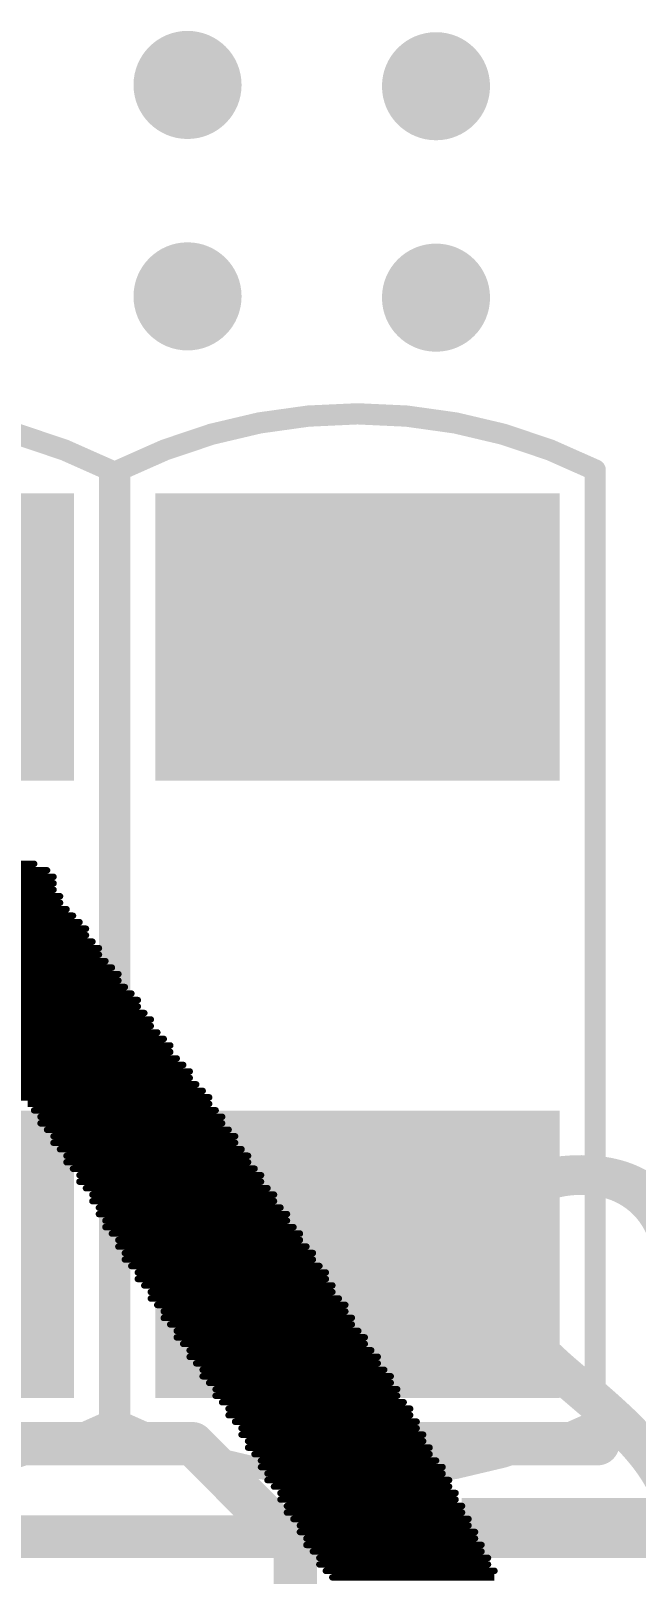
# Model space of a CAD drawing. Header units: millimetres. Extents: x -6 to 151, y -20 to 98.
# Drawn here: x 62.69 to 65.53, y 22.88 to 30.13 of the extents above; entities that cross this region are included whole.
import ezdxf

# ---------------------------------------------------------------- set-up
doc = ezdxf.new("R2010")
doc.units = ezdxf.units.MM
for name, color, linetype in [('BottomOverlay', 54, 'Continuous'), ('BottomSolder', 6, 'Continuous'), ('MultiLayer', 9, 'Continuous'), ('PadHoleLayer', 156, 'Continuous'), ('TopOverlay', 2, 'Continuous'), ('TopPaste', 8, 'Continuous'), ('TopSolder', 216, 'Continuous'), ('ViaHoleLayer', 16, 'Continuous')]:
    doc.layers.add(name, color=color, linetype=linetype)
doc.styles.add('Arial', font='arial.ttf', dxfattribs={"height": 0.2})

# ---------------------------------------------------------------- blocks, each defined once
blk = doc.blocks.new('CAP1206_50')
at = {"layer": 'TopPaste'}
for points in [[(-2.1, -0.925), (-2.1, 0.925), (-0.8, 0.925), (-0.8, -0.925)], [(0.8, -0.925), (0.8, 0.925), (2.1, 0.925), (2.1, -0.925)]]:
    blk.add_hatch(color=8, dxfattribs=at).paths.add_polyline_path(points)
at = {"layer": 'TopSolder'}
for points in [[(-2.1254, -0.9504), (-2.1254, 0.9504), (-0.7746, 0.9504), (-0.7746, -0.9504)], [(0.7746, -0.9504), (0.7746, 0.9504), (2.1254, 0.9504), (2.1254, -0.9504)]]:
    blk.add_hatch(color=216, dxfattribs=at).paths.add_polyline_path(points)
at = {"layer": 'TopOverlay', "const_width": 0.1}
for points in [[(-2.2352, -1.1176, -0.236068), (-2.2352, 1.1176)], [(2.2352, 1.1176, -0.236068), (2.2352, -1.1176)]]:
    blk.add_lwpolyline(points, format="xyb", dxfattribs=at)
for points in [[(-2.2352, 1.1176), (2.2352, 1.1176)], [(-2.2352, -1.1176), (2.2352, -1.1176)]]:
    blk.add_lwpolyline(points, dxfattribs=at)
at = {"layer": 'TopOverlay', "const_width": 0.05}
for points in [[(-2.2602, 1.1176, 1), (-2.2102, 1.1176, 1)], [(-2.2602, 1.1176, 1), (-2.2102, 1.1176, 1)], [(2.2102, 1.1176, 1), (2.2602, 1.1176, 1)], [(2.2102, 1.1176, 1), (2.2602, 1.1176, 1)], [(-2.2602, -1.1176, 1), (-2.2102, -1.1176, 1)], [(-2.2602, -1.1176, 1), (-2.2102, -1.1176, 1)], [(2.2102, -1.1176, 1), (2.2602, -1.1176, 1)], [(2.2102, -1.1176, 1), (2.2602, -1.1176, 1)]]:
    blk.add_lwpolyline(points, format="xyb", close=True, dxfattribs=at)
blk = doc.blocks.new('CAP1206_108')
at = {"layer": 'TopPaste'}
for points in [[(-2.1, -0.925), (-2.1, 0.925), (-0.8, 0.925), (-0.8, -0.925)], [(0.8, -0.925), (0.8, 0.925), (2.1, 0.925), (2.1, -0.925)]]:
    blk.add_hatch(color=8, dxfattribs=at).paths.add_polyline_path(points)
at = {"layer": 'TopSolder'}
for points in [[(-2.1254, -0.9504), (-2.1254, 0.9504), (-0.7746, 0.9504), (-0.7746, -0.9504)], [(0.7746, -0.9504), (0.7746, 0.9504), (2.1254, 0.9504), (2.1254, -0.9504)]]:
    blk.add_hatch(color=216, dxfattribs=at).paths.add_polyline_path(points)
at = {"layer": 'TopOverlay', "const_width": 0.1}
for points in [[(-2.2352, -1.1176, -0.236068), (-2.2352, 1.1176)], [(2.2352, 1.1176, -0.236068), (2.2352, -1.1176)]]:
    blk.add_lwpolyline(points, format="xyb", dxfattribs=at)
for points in [[(2.2352, 1.1176), (-2.2352, 1.1176)], [(2.2352, -1.1176), (-2.2352, -1.1176)]]:
    blk.add_lwpolyline(points, dxfattribs=at)
at = {"layer": 'TopOverlay', "const_width": 0.05}
for points in [[(-2.2602, 1.1176, 1), (-2.2102, 1.1176, 1)], [(-2.2602, 1.1176, 1), (-2.2102, 1.1176, 1)], [(2.2102, 1.1176, 1), (2.2602, 1.1176, 1)], [(2.2102, 1.1176, 1), (2.2602, 1.1176, 1)], [(-2.2602, -1.1176, 1), (-2.2102, -1.1176, 1)], [(-2.2602, -1.1176, 1), (-2.2102, -1.1176, 1)], [(2.2102, -1.1176, 1), (2.2602, -1.1176, 1)], [(2.2102, -1.1176, 1), (2.2602, -1.1176, 1)]]:
    blk.add_lwpolyline(points, format="xyb", close=True, dxfattribs=at)
blk = doc.blocks.new('H______1X3_B_205')
at = {"layer": 'BottomSolder'}
h = blk.add_hatch(color=6, dxfattribs=at)
edge = h.paths.add_edge_path()
edge.add_arc((0, 0), 0.8504, 0, 360)
h = blk.add_hatch(color=6, dxfattribs=at)
edge = h.paths.add_edge_path()
edge.add_arc((2.54, 0), 0.8504, 0, 360)
h = blk.add_hatch(color=6, dxfattribs=at)
edge = h.paths.add_edge_path()
edge.add_arc((5.08, 0), 0.8504, 0, 360)
at = {"layer": 'MultiLayer'}
h = blk.add_hatch(color=9, dxfattribs=at)
edge = h.paths.add_edge_path()
edge.add_arc((0, 0), 0.825, 0, 360)
h = blk.add_hatch(color=9, dxfattribs=at)
edge = h.paths.add_edge_path()
edge.add_arc((2.54, 0), 0.825, 0, 360)
h = blk.add_hatch(color=9, dxfattribs=at)
edge = h.paths.add_edge_path()
edge.add_arc((5.08, 0), 0.825, 0, 360)
at = {"layer": 'PadHoleLayer'}
h = blk.add_hatch(color=156, dxfattribs=at)
edge = h.paths.add_edge_path()
edge.add_arc((0, 0), 0.51, 0, 360)
h = blk.add_hatch(color=156, dxfattribs=at)
edge = h.paths.add_edge_path()
edge.add_arc((2.54, 0), 0.51, 0, 360)
h = blk.add_hatch(color=156, dxfattribs=at)
edge = h.paths.add_edge_path()
edge.add_arc((5.08, 0), 0.51, 0, 360)
at = {"layer": 'TopSolder'}
h = blk.add_hatch(color=216, dxfattribs=at)
edge = h.paths.add_edge_path()
edge.add_arc((0, 0), 0.8504, 0, 360)
h = blk.add_hatch(color=216, dxfattribs=at)
edge = h.paths.add_edge_path()
edge.add_arc((2.54, 0), 0.8504, 0, 360)
h = blk.add_hatch(color=216, dxfattribs=at)
edge = h.paths.add_edge_path()
edge.add_arc((5.08, 0), 0.8504, 0, 360)
at = {"layer": 'TopOverlay', "const_width": 0.2}
for points in [[(-1.27, 1.27), (6.35, 1.27)], [(-1.27, -1.27), (-1.27, 1.27)], [(6.35, -1.27), (6.35, 1.27)], [(-1.27, -1.27), (6.35, -1.27)]]:
    blk.add_lwpolyline(points, dxfattribs=at)
at = {"layer": 'TopOverlay', "const_width": 0.1}
for points in [[(-1.32, 1.27, 1), (-1.22, 1.27, 1)], [(-1.32, 1.27, 1), (-1.22, 1.27, 1)], [(6.3, 1.27, 1), (6.4, 1.27, 1)], [(6.3, 1.27, 1), (6.4, 1.27, 1)], [(-1.32, -1.27, 1), (-1.22, -1.27, 1)], [(-1.32, -1.27, 1), (-1.22, -1.27, 1)], [(6.3, -1.27, 1), (6.4, -1.27, 1)], [(6.3, -1.27, 1), (6.4, -1.27, 1)]]:
    blk.add_lwpolyline(points, format="xyb", close=True, dxfattribs=at)

msp = doc.modelspace()

# ---------------------------------------------------------------- hatches: boundary and pattern name
at = {"layer": 'ViaHoleLayer'}
h = msp.add_hatch(color=16, dxfattribs=at)
edge = h.paths.add_edge_path()
edge.add_arc((63.4238, 29.8778), 0.254, 0, 360)
h = msp.add_hatch(color=16, dxfattribs=at)
edge = h.paths.add_edge_path()
edge.add_arc((64.5918, 29.8718), 0.254, 0, 360)
h = msp.add_hatch(color=16, dxfattribs=at)
edge = h.paths.add_edge_path()
edge.add_arc((63.4238, 28.8843), 0.254, 0, 360)
h = msp.add_hatch(color=16, dxfattribs=at)
edge = h.paths.add_edge_path()
edge.add_arc((64.5918, 28.8783), 0.254, 0, 360)

# ---------------------------------------------------------------- linework, layer by layer
at = {"layer": 'BottomOverlay'}
for points, const_width in [([(62.4891, 26.2179), (62.7024, 26.2179)], 0.0305), ([(62.5196, 26.1874), (62.7634, 26.1874)], 0.0305), ([(61.91, 26.1264), (62.7939, 26.1264)], 0.0305), ([(61.9404, 26.096), (62.7939, 26.096)], 0.0305), ([(62.4281, 26.1569), (62.7939, 26.1569)], 0.0305), ([(61.9709, 26.0655), (62.8244, 26.0655)], 0.0305), ([(62.0014, 26.035), (62.8244, 26.035)], 0.0305), ([(62.0319, 26.0045), (62.8548, 26.0045)], 0.0305), ([(62.0624, 25.974), (62.8853, 25.974)], 0.0305), ([(62.0624, 25.9436), (62.9158, 25.9436)], 0.0305), ([(62.0928, 25.9131), (62.9463, 25.9131)], 0.0305), ([(62.1233, 25.8826), (62.9463, 25.8826)], 0.0305), ([(62.1233, 25.8521), (62.9768, 25.8521)], 0.0305), ([(62.1538, 25.8216), (63.0072, 25.8216)], 0.0305), ([(62.1538, 25.7912), (63.0072, 25.7912)], 0.0305), ([(62.1538, 25.7607), (63.0377, 25.7607)], 0.0305), ([(62.1843, 25.7302), (63.0682, 25.7302)], 0.0305), ([(62.2148, 25.6997), (63.0987, 25.6997)], 0.0305), ([(62.2148, 25.6692), (63.0987, 25.6692)], 0.0305), ([(62.2452, 25.6388), (63.1292, 25.6388)], 0.0305), ([(62.2757, 25.6083), (63.1596, 25.6083)], 0.0305), ([(62.3062, 25.5778), (63.1901, 25.5778)], 0.0305), ([(62.3062, 25.5473), (63.1901, 25.5473)], 0.0305), ([(62.3367, 25.5168), (63.2206, 25.5168)], 0.0305), ([(62.3672, 25.4864), (63.2511, 25.4864)], 0.0305), ([(62.3976, 25.4559), (63.2511, 25.4559)], 0.0305), ([(62.3976, 25.4254), (63.2816, 25.4254)], 0.0305), ([(62.4281, 25.3949), (63.312, 25.3949)], 0.0305), ([(62.4586, 25.3644), (63.3425, 25.3644)], 0.0305), ([(62.4891, 25.334), (63.3425, 25.334)], 0.0305), ([(62.4891, 25.3035), (63.373, 25.3035)], 0.0305), ([(62.5196, 25.273), (63.4035, 25.273)], 0.0305), ([(62.55, 25.2425), (63.434, 25.2425)], 0.0305), ([(62.5805, 25.212), (63.434, 25.212)], 0.0305), ([(62.611, 25.1816), (63.4644, 25.1816)], 0.0305), ([(62.611, 25.1511), (63.4949, 25.1511)], 0.0305), ([(62.6415, 25.1206), (63.5254, 25.1206)], 0.0305), ([(62.672, 25.0901), (63.5254, 25.0901)], 0.0305), ([(62.7024, 25.0596), (63.5559, 25.0596)], 0.0305), ([(62.7329, 25.0292), (63.5864, 25.0292)], 0.0305), ([(62.7329, 24.9987), (63.5864, 24.9987)], 0.0305), ([(62.7634, 24.9682), (63.6168, 24.9682)], 0.0305), ([(62.7939, 24.9377), (63.6473, 24.9377)], 0.0305), ([(62.7939, 24.9072), (63.6473, 24.9072)], 0.0305), ([(62.8244, 24.8768), (63.6778, 24.8768)], 0.0305), ([(62.8548, 24.8463), (63.7083, 24.8463)], 0.0305), ([(62.8548, 24.8158), (63.7083, 24.8158)], 0.0305), ([(62.8853, 24.7853), (63.7388, 24.7853)], 0.0305), ([(62.9158, 24.7548), (63.7692, 24.7548)], 0.0305), ([(62.9158, 24.7244), (63.7692, 24.7244)], 0.0305), ([(62.9463, 24.6939), (63.7997, 24.6939)], 0.0305), ([(62.9768, 24.6634), (63.8302, 24.6634)], 0.0305), ([(62.9768, 24.6329), (63.8302, 24.6329)], 0.0305), ([(63.0072, 24.6024), (63.8607, 24.6024)], 0.0305), ([(63.0072, 24.572), (63.8912, 24.572)], 0.0305), ([(63.0377, 24.5415), (63.8912, 24.5415)], 0.0305), ([(63.0377, 24.511), (63.9216, 24.511)], 0.0305), ([(63.0682, 24.4805), (63.9521, 24.4805)], 0.0305), ([(63.0987, 24.45), (63.9521, 24.45)], 0.0305), ([(63.0987, 24.4196), (63.9826, 24.4196)], 0.0305), ([(63.1292, 24.3891), (64.0131, 24.3891)], 0.0305), ([(63.1292, 24.3586), (64.0131, 24.3586)], 0.0305), ([(63.1596, 24.3281), (64.0436, 24.3281)], 0.0305), ([(63.1901, 24.2976), (64.074, 24.2976)], 0.0305), ([(63.1901, 24.2672), (64.074, 24.2672)], 0.0305), ([(63.2206, 24.2367), (64.1045, 24.2367)], 0.0305), ([(63.2511, 24.2062), (64.1045, 24.2062)], 0.0305), ([(63.2511, 24.1757), (64.135, 24.1757)], 0.0305), ([(63.2816, 24.1452), (64.1655, 24.1452)], 0.0305), ([(63.312, 24.1148), (64.1655, 24.1148)], 0.0305), ([(63.312, 24.0843), (64.196, 24.0843)], 0.0305), ([(63.3425, 24.0538), (64.196, 24.0538)], 0.0305), ([(63.373, 24.0233), (64.2264, 24.0233)], 0.0305), ([(63.373, 23.9928), (64.2569, 23.9928)], 0.0305), ([(63.4035, 23.9624), (64.2569, 23.9624)], 0.0305), ([(63.434, 23.9319), (64.2874, 23.9319)], 0.0305), ([(63.434, 23.9014), (64.3179, 23.9014)], 0.0305), ([(63.4644, 23.8709), (64.3179, 23.8709)], 0.0305), ([(63.4949, 23.8404), (64.3484, 23.8404)], 0.0305), ([(63.4949, 23.81), (64.3788, 23.81)], 0.0305), ([(63.5254, 23.7795), (64.3788, 23.7795)], 0.0305), ([(63.5559, 23.749), (64.4093, 23.749)], 0.0305), ([(63.5559, 23.7185), (64.4093, 23.7185)], 0.0305), ([(63.5864, 23.688), (64.4398, 23.688)], 0.0305), ([(63.6168, 23.6576), (64.4703, 23.6576)], 0.0305), ([(63.6168, 23.6271), (64.4703, 23.6271)], 0.0305), ([(62.4316, 23.4933), (63.4476, 23.4933)], 0.2032), ([(63.4476, 23.4933), (63.9301, 23.0108)], 0.2032), ([(63.6473, 23.5966), (64.5008, 23.5966)], 0.0305), ([(63.6778, 23.5661), (64.5008, 23.5661)], 0.0305), ([(63.9301, 23.0108), (64.4127, 23.4933)], 0.2032), ([(64.4127, 23.4933), (65.3526, 23.4933)], 0.2032), ([(63.6778, 23.5356), (64.5312, 23.5356)], 0.0305), ([(63.7083, 23.5052), (64.5312, 23.5052)], 0.0305), ([(63.7083, 23.4747), (64.5617, 23.4747)], 0.0305), ([(63.7388, 23.4442), (64.5617, 23.4442)], 0.0305), ([(63.7692, 23.4137), (64.5922, 23.4137)], 0.0305), ([(63.7692, 23.3832), (64.6227, 23.3832)], 0.0305), ([(63.7997, 23.3528), (64.6227, 23.3528)], 0.0305), ([(63.7997, 23.3223), (64.6532, 23.3223)], 0.0305), ([(63.8302, 23.2918), (64.6532, 23.2918)], 0.0305), ([(63.8607, 23.2613), (64.6836, 23.2613)], 0.0305), ([(63.8607, 23.2308), (64.6836, 23.2308)], 0.0305), ([(63.8912, 23.2004), (64.7141, 23.2004)], 0.0305), ([(63.8912, 23.1699), (64.7141, 23.1699)], 0.0305), ([(63.9216, 23.1394), (64.7446, 23.1394)], 0.0305), ([(63.9301, 21.7802), (63.9301, 23.0108)], 0.2032), ([(63.9521, 23.1089), (64.7446, 23.1089)], 0.0305), ([(63.9521, 23.0784), (64.7751, 23.0784)], 0.0305), ([(63.9826, 23.048), (64.7751, 23.048)], 0.0305), ([(63.9826, 23.0175), (64.8056, 23.0175)], 0.0305), ([(64.0131, 22.987), (64.8056, 22.987)], 0.0305), ([(64.0436, 22.9565), (64.836, 22.9565)], 0.0305), ([(64.0436, 22.926), (64.836, 22.926)], 0.0305), ([(64.074, 22.8956), (64.8665, 22.8956)], 0.0305), ([(64.1045, 22.8651), (64.8665, 22.8651)], 0.0305)]:
    msp.add_lwpolyline(points, dxfattribs=dict(at, const_width=const_width))
for points, const_width in [([(62.6948, 26.2179, 1), (62.7101, 26.2179, 1)], 0.0152), ([(62.7558, 26.1874, 1), (62.771, 26.1874, 1)], 0.0152), ([(62.7863, 26.1569, 1), (62.8015, 26.1569, 1)], 0.0152), ([(62.7863, 26.1264, 1), (62.8015, 26.1264, 1)], 0.0152), ([(62.7863, 26.096, 1), (62.8015, 26.096, 1)], 0.0152), ([(62.8167, 26.0655, 1), (62.832, 26.0655, 1)], 0.0152), ([(62.8167, 26.035, 1), (62.832, 26.035, 1)], 0.0152), ([(62.8472, 26.0045, 1), (62.8625, 26.0045, 1)], 0.0152), ([(62.8777, 25.974, 1), (62.8929, 25.974, 1)], 0.0152), ([(62.9082, 25.9436, 1), (62.9234, 25.9436, 1)], 0.0152), ([(62.9387, 25.9131, 1), (62.9539, 25.9131, 1)], 0.0152), ([(62.9387, 25.8826, 1), (62.9539, 25.8826, 1)], 0.0152), ([(62.9691, 25.8521, 1), (62.9844, 25.8521, 1)], 0.0152), ([(62.9996, 25.8216, 1), (63.0149, 25.8216, 1)], 0.0152), ([(62.9996, 25.7912, 1), (63.0149, 25.7912, 1)], 0.0152), ([(63.0301, 25.7607, 1), (63.0453, 25.7607, 1)], 0.0152), ([(63.0606, 25.7302, 1), (63.0758, 25.7302, 1)], 0.0152), ([(63.0911, 25.6997, 1), (63.1063, 25.6997, 1)], 0.0152), ([(63.0911, 25.6692, 1), (63.1063, 25.6692, 1)], 0.0152), ([(63.1215, 25.6388, 1), (63.1368, 25.6388, 1)], 0.0152), ([(63.152, 25.6083, 1), (63.1673, 25.6083, 1)], 0.0152), ([(63.1825, 25.5778, 1), (63.1977, 25.5778, 1)], 0.0152), ([(63.1825, 25.5473, 1), (63.1977, 25.5473, 1)], 0.0152), ([(63.213, 25.5168, 1), (63.2282, 25.5168, 1)], 0.0152), ([(63.2435, 25.4864, 1), (63.2587, 25.4864, 1)], 0.0152), ([(63.2435, 25.4559, 1), (63.2587, 25.4559, 1)], 0.0152), ([(63.2739, 25.4254, 1), (63.2892, 25.4254, 1)], 0.0152), ([(63.3044, 25.3949, 1), (63.3197, 25.3949, 1)], 0.0152), ([(63.3349, 25.3644, 1), (63.3501, 25.3644, 1)], 0.0152), ([(63.3349, 25.334, 1), (63.3501, 25.334, 1)], 0.0152), ([(63.3654, 25.3035, 1), (63.3806, 25.3035, 1)], 0.0152), ([(63.3959, 25.273, 1), (63.4111, 25.273, 1)], 0.0152), ([(63.4263, 25.2425, 1), (63.4416, 25.2425, 1)], 0.0152), ([(63.4263, 25.212, 1), (63.4416, 25.212, 1)], 0.0152), ([(63.4568, 25.1816, 1), (63.4721, 25.1816, 1)], 0.0152), ([(63.4873, 25.1511, 1), (63.5025, 25.1511, 1)], 0.0152), ([(63.5178, 25.1206, 1), (63.533, 25.1206, 1)], 0.0152), ([(63.5178, 25.0901, 1), (63.533, 25.0901, 1)], 0.0152), ([(62.6948, 25.0596, 1), (62.7101, 25.0596, 1)], 0.0152), ([(62.7253, 25.0292, 1), (62.7405, 25.0292, 1)], 0.0152), ([(63.5483, 25.0596, 1), (63.5635, 25.0596, 1)], 0.0152), ([(63.5787, 25.0292, 1), (63.594, 25.0292, 1)], 0.0152), ([(62.7253, 24.9987, 1), (62.7405, 24.9987, 1)], 0.0152), ([(62.7558, 24.9682, 1), (62.771, 24.9682, 1)], 0.0152), ([(62.7863, 24.9377, 1), (62.8015, 24.9377, 1)], 0.0152), ([(63.5787, 24.9987, 1), (63.594, 24.9987, 1)], 0.0152), ([(63.6092, 24.9682, 1), (63.6245, 24.9682, 1)], 0.0152), ([(63.6397, 24.9377, 1), (63.6549, 24.9377, 1)], 0.0152), ([(62.7863, 24.9072, 1), (62.8015, 24.9072, 1)], 0.0152), ([(62.8167, 24.8768, 1), (62.832, 24.8768, 1)], 0.0152), ([(63.6397, 24.9072, 1), (63.6549, 24.9072, 1)], 0.0152), ([(63.6702, 24.8768, 1), (63.6854, 24.8768, 1)], 0.0152), ([(62.8472, 24.8463, 1), (62.8625, 24.8463, 1)], 0.0152), ([(62.8472, 24.8158, 1), (62.8625, 24.8158, 1)], 0.0152), ([(62.8777, 24.7853, 1), (62.8929, 24.7853, 1)], 0.0152), ([(63.7007, 24.8463, 1), (63.7159, 24.8463, 1)], 0.0152), ([(63.7007, 24.8158, 1), (63.7159, 24.8158, 1)], 0.0152), ([(63.7311, 24.7853, 1), (63.7464, 24.7853, 1)], 0.0152), ([(62.9082, 24.7548, 1), (62.9234, 24.7548, 1)], 0.0152), ([(62.9082, 24.7244, 1), (62.9234, 24.7244, 1)], 0.0152), ([(63.7616, 24.7548, 1), (63.7769, 24.7548, 1)], 0.0152), ([(63.7616, 24.7244, 1), (63.7769, 24.7244, 1)], 0.0152), ([(62.9387, 24.6939, 1), (62.9539, 24.6939, 1)], 0.0152), ([(62.9691, 24.6634, 1), (62.9844, 24.6634, 1)], 0.0152), ([(63.7921, 24.6939, 1), (63.8073, 24.6939, 1)], 0.0152), ([(63.8226, 24.6634, 1), (63.8378, 24.6634, 1)], 0.0152), ([(62.9691, 24.6329, 1), (62.9844, 24.6329, 1)], 0.0152), ([(62.9996, 24.6024, 1), (63.0149, 24.6024, 1)], 0.0152), ([(62.9996, 24.572, 1), (63.0149, 24.572, 1)], 0.0152), ([(63.8226, 24.6329, 1), (63.8378, 24.6329, 1)], 0.0152), ([(63.8531, 24.6024, 1), (63.8683, 24.6024, 1)], 0.0152), ([(63.8835, 24.572, 1), (63.8988, 24.572, 1)], 0.0152), ([(63.0301, 24.5415, 1), (63.0453, 24.5415, 1)], 0.0152), ([(63.0301, 24.511, 1), (63.0453, 24.511, 1)], 0.0152), ([(63.8835, 24.5415, 1), (63.8988, 24.5415, 1)], 0.0152), ([(63.914, 24.511, 1), (63.9293, 24.511, 1)], 0.0152), ([(63.0606, 24.4805, 1), (63.0758, 24.4805, 1)], 0.0152), ([(63.0911, 24.45, 1), (63.1063, 24.45, 1)], 0.0152), ([(63.9445, 24.4805, 1), (63.9597, 24.4805, 1)], 0.0152), ([(63.9445, 24.45, 1), (63.9597, 24.45, 1)], 0.0152), ([(63.0911, 24.4196, 1), (63.1063, 24.4196, 1)], 0.0152), ([(63.1215, 24.3891, 1), (63.1368, 24.3891, 1)], 0.0152), ([(63.1215, 24.3586, 1), (63.1368, 24.3586, 1)], 0.0152), ([(63.975, 24.4196, 1), (63.9902, 24.4196, 1)], 0.0152), ([(64.0055, 24.3891, 1), (64.0207, 24.3891, 1)], 0.0152), ([(64.0055, 24.3586, 1), (64.0207, 24.3586, 1)], 0.0152), ([(63.152, 24.3281, 1), (63.1673, 24.3281, 1)], 0.0152), ([(63.1825, 24.2976, 1), (63.1977, 24.2976, 1)], 0.0152), ([(64.0359, 24.3281, 1), (64.0512, 24.3281, 1)], 0.0152), ([(64.0664, 24.2976, 1), (64.0817, 24.2976, 1)], 0.0152), ([(63.1825, 24.2672, 1), (63.1977, 24.2672, 1)], 0.0152), ([(63.213, 24.2367, 1), (63.2282, 24.2367, 1)], 0.0152), ([(63.2435, 24.2062, 1), (63.2587, 24.2062, 1)], 0.0152), ([(64.0664, 24.2672, 1), (64.0817, 24.2672, 1)], 0.0152), ([(64.0969, 24.2367, 1), (64.1121, 24.2367, 1)], 0.0152), ([(64.0969, 24.2062, 1), (64.1121, 24.2062, 1)], 0.0152), ([(63.2435, 24.1757, 1), (63.2587, 24.1757, 1)], 0.0152), ([(63.2739, 24.1452, 1), (63.2892, 24.1452, 1)], 0.0152), ([(64.1274, 24.1757, 1), (64.1426, 24.1757, 1)], 0.0152), ([(64.1579, 24.1452, 1), (64.1731, 24.1452, 1)], 0.0152), ([(63.3044, 24.1148, 1), (63.3197, 24.1148, 1)], 0.0152), ([(63.3044, 24.0843, 1), (63.3197, 24.0843, 1)], 0.0152), ([(64.1579, 24.1148, 1), (64.1731, 24.1148, 1)], 0.0152), ([(64.1883, 24.0843, 1), (64.2036, 24.0843, 1)], 0.0152), ([(63.3349, 24.0538, 1), (63.3501, 24.0538, 1)], 0.0152), ([(63.3654, 24.0233, 1), (63.3806, 24.0233, 1)], 0.0152), ([(63.3654, 23.9928, 1), (63.3806, 23.9928, 1)], 0.0152), ([(64.1883, 24.0538, 1), (64.2036, 24.0538, 1)], 0.0152), ([(64.2188, 24.0233, 1), (64.2341, 24.0233, 1)], 0.0152), ([(64.2493, 23.9928, 1), (64.2645, 23.9928, 1)], 0.0152), ([(63.3959, 23.9624, 1), (63.4111, 23.9624, 1)], 0.0152), ([(63.4263, 23.9319, 1), (63.4416, 23.9319, 1)], 0.0152), ([(64.2493, 23.9624, 1), (64.2645, 23.9624, 1)], 0.0152), ([(64.2798, 23.9319, 1), (64.295, 23.9319, 1)], 0.0152), ([(63.4263, 23.9014, 1), (63.4416, 23.9014, 1)], 0.0152), ([(63.4568, 23.8709, 1), (63.4721, 23.8709, 1)], 0.0152), ([(64.3103, 23.9014, 1), (64.3255, 23.9014, 1)], 0.0152), ([(64.3103, 23.8709, 1), (64.3255, 23.8709, 1)], 0.0152), ([(63.4873, 23.8404, 1), (63.5025, 23.8404, 1)], 0.0152), ([(63.4873, 23.81, 1), (63.5025, 23.81, 1)], 0.0152), ([(63.5178, 23.7795, 1), (63.533, 23.7795, 1)], 0.0152), ([(64.3407, 23.8404, 1), (64.356, 23.8404, 1)], 0.0152), ([(64.3712, 23.81, 1), (64.3865, 23.81, 1)], 0.0152), ([(64.3712, 23.7795, 1), (64.3865, 23.7795, 1)], 0.0152), ([(63.5483, 23.749, 1), (63.5635, 23.749, 1)], 0.0152), ([(63.5483, 23.7185, 1), (63.5635, 23.7185, 1)], 0.0152), ([(64.4017, 23.749, 1), (64.4169, 23.749, 1)], 0.0152), ([(64.4017, 23.7185, 1), (64.4169, 23.7185, 1)], 0.0152), ([(63.5787, 23.688, 1), (63.594, 23.688, 1)], 0.0152), ([(63.6092, 23.6576, 1), (63.6245, 23.6576, 1)], 0.0152), ([(63.6092, 23.6271, 1), (63.6245, 23.6271, 1)], 0.0152), ([(64.4322, 23.688, 1), (64.4474, 23.688, 1)], 0.0152), ([(64.4627, 23.6576, 1), (64.4779, 23.6576, 1)], 0.0152), ([(64.4627, 23.6271, 1), (64.4779, 23.6271, 1)], 0.0152), ([(63.3968, 23.4933, 1), (63.4984, 23.4933, 1)], 0.1016), ([(63.3968, 23.4933, 1), (63.4984, 23.4933, 1)], 0.1016), ([(63.6397, 23.5966, 1), (63.6549, 23.5966, 1)], 0.0152), ([(63.6702, 23.5661, 1), (63.6854, 23.5661, 1)], 0.0152), ([(64.3619, 23.4933, 1), (64.4635, 23.4933, 1)], 0.1016), ([(64.3619, 23.4933, 1), (64.4635, 23.4933, 1)], 0.1016), ([(64.4931, 23.5966, 1), (64.5084, 23.5966, 1)], 0.0152), ([(64.4931, 23.5661, 1), (64.5084, 23.5661, 1)], 0.0152), ([(65.3018, 23.4933, 1), (65.4034, 23.4933, 1)], 0.1016), ([(63.6702, 23.5356, 1), (63.6854, 23.5356, 1)], 0.0152), ([(63.7007, 23.5052, 1), (63.7159, 23.5052, 1)], 0.0152), ([(64.5236, 23.5356, 1), (64.5389, 23.5356, 1)], 0.0152), ([(64.5236, 23.5052, 1), (64.5389, 23.5052, 1)], 0.0152), ([(63.7007, 23.4747, 1), (63.7159, 23.4747, 1)], 0.0152), ([(63.7311, 23.4442, 1), (63.7464, 23.4442, 1)], 0.0152), ([(63.7616, 23.4137, 1), (63.7769, 23.4137, 1)], 0.0152), ([(64.5541, 23.4747, 1), (64.5693, 23.4747, 1)], 0.0152), ([(64.5541, 23.4442, 1), (64.5693, 23.4442, 1)], 0.0152), ([(64.5846, 23.4137, 1), (64.5998, 23.4137, 1)], 0.0152), ([(63.7616, 23.3832, 1), (63.7769, 23.3832, 1)], 0.0152), ([(63.7921, 23.3528, 1), (63.8073, 23.3528, 1)], 0.0152), ([(64.6151, 23.3832, 1), (64.6303, 23.3832, 1)], 0.0152), ([(64.6151, 23.3528, 1), (64.6303, 23.3528, 1)], 0.0152), ([(63.7921, 23.3223, 1), (63.8073, 23.3223, 1)], 0.0152), ([(63.8226, 23.2918, 1), (63.8378, 23.2918, 1)], 0.0152), ([(64.6455, 23.3223, 1), (64.6608, 23.3223, 1)], 0.0152), ([(64.6455, 23.2918, 1), (64.6608, 23.2918, 1)], 0.0152), ([(63.8531, 23.2613, 1), (63.8683, 23.2613, 1)], 0.0152), ([(63.8531, 23.2308, 1), (63.8683, 23.2308, 1)], 0.0152), ([(63.8835, 23.2004, 1), (63.8988, 23.2004, 1)], 0.0152), ([(64.676, 23.2613, 1), (64.6913, 23.2613, 1)], 0.0152), ([(64.676, 23.2308, 1), (64.6913, 23.2308, 1)], 0.0152), ([(64.7065, 23.2004, 1), (64.7217, 23.2004, 1)], 0.0152), ([(63.8835, 23.1699, 1), (63.8988, 23.1699, 1)], 0.0152), ([(63.914, 23.1394, 1), (63.9293, 23.1394, 1)], 0.0152), ([(64.7065, 23.1699, 1), (64.7217, 23.1699, 1)], 0.0152), ([(64.737, 23.1394, 1), (64.7522, 23.1394, 1)], 0.0152), ([(63.8793, 23.0108, 1), (63.9809, 23.0108, 1)], 0.1016), ([(63.8793, 23.0108, 1), (63.9809, 23.0108, 1)], 0.1016), ([(63.8793, 23.0108, 1), (63.9809, 23.0108, 1)], 0.1016), ([(63.9445, 23.1089, 1), (63.9597, 23.1089, 1)], 0.0152), ([(63.9445, 23.0784, 1), (63.9597, 23.0784, 1)], 0.0152), ([(63.975, 23.048, 1), (63.9902, 23.048, 1)], 0.0152), ([(64.737, 23.1089, 1), (64.7522, 23.1089, 1)], 0.0152), ([(64.7675, 23.0784, 1), (64.7827, 23.0784, 1)], 0.0152), ([(64.7675, 23.048, 1), (64.7827, 23.048, 1)], 0.0152), ([(63.975, 23.0175, 1), (63.9902, 23.0175, 1)], 0.0152), ([(64.0055, 22.987, 1), (64.0207, 22.987, 1)], 0.0152), ([(64.7979, 23.0175, 1), (64.8132, 23.0175, 1)], 0.0152), ([(64.7979, 22.987, 1), (64.8132, 22.987, 1)], 0.0152), ([(64.0359, 22.9565, 1), (64.0512, 22.9565, 1)], 0.0152), ([(64.0359, 22.926, 1), (64.0512, 22.926, 1)], 0.0152), ([(64.8284, 22.9565, 1), (64.8437, 22.9565, 1)], 0.0152), ([(64.8284, 22.926, 1), (64.8437, 22.926, 1)], 0.0152), ([(64.0664, 22.8956, 1), (64.0817, 22.8956, 1)], 0.0152), ([(64.0969, 22.8651, 1), (64.1121, 22.8651, 1)], 0.0152), ([(64.8589, 22.8956, 1), (64.8741, 22.8956, 1)], 0.0152)]:
    msp.add_lwpolyline(points, format="xyb", close=True, dxfattribs=dict(at, const_width=const_width))

# ---------------------------------------------------------------- block references
at = {"rotation": 90}
for name, p in [('CAP1206_108', (61.9393, 25.8334)), ('CAP1206_50', (64.2225, 25.8334))]:
    msp.add_blockref(name, p, dxfattribs=at)
msp.add_blockref('H______1X3_B_205', (61.3893, 21.7861))

# ---------------------------------------------------------------- texts
at = {"layer": 'BottomOverlay', "style": 'Arial', "text_generation_flag": 2}
msp.add_text('12', height=1.778, rotation=360, dxfattribs=at).set_placement((67.3496, 23.0445))

doc.saveas('drawing.dxf')
